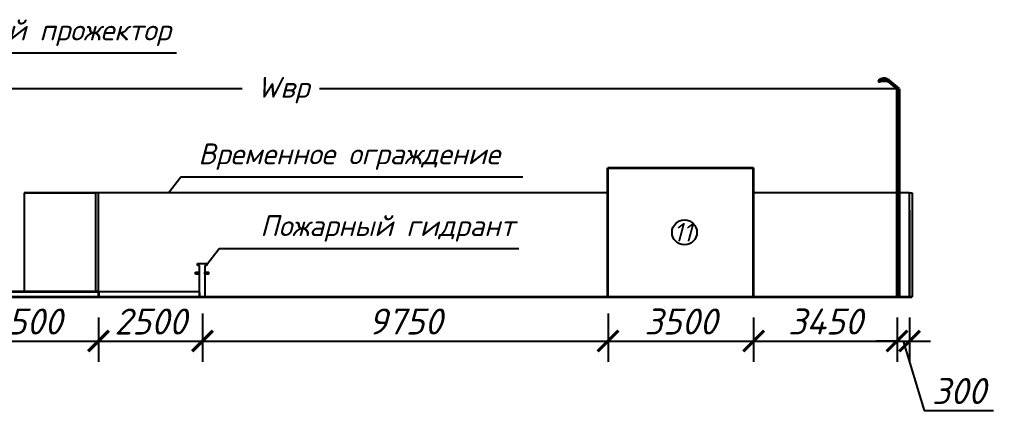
# Model space of a CAD drawing. Header units: millimetres. Extents: x -345369 to 252202, y 74562 to 424723.
# Drawn here: x -177349 to -167982, y 228342 to 232104 of the extents above; entities that cross this region are included whole.
import ezdxf

# ---------------------------------------------------------------- set-up
doc = ezdxf.new("R2010")
doc.units = ezdxf.units.MM
doc.layers.add('Оbводка', color=1, linetype='Continuous', lineweight=90)
doc.styles.get("Standard").update_dxf_attribs({"font": 'isocpeur.TTF', "oblique": 15})
doc.dimstyles.new('ss400', dxfattribs={"dimtxt": 250, "dimasz": 200, "dimexe": 200, "dimexo": 200, "dimgap": 62.5, "dimtad": 1, "dimdec": 0, "dimlfac": 4, "dimrnd": 10, "dimdsep": 46, "dimtxsty": 'Standard', "dimblk": 'ARCHTICK', "dimcen": 250, "dimdle": 200, "dimadec": 0, "dimazin": 0, "dimtfac": 1, "dimtdec": 0, "dimtmove": 1, "dimatfit": 3, "dimfxl": 1, "dimarcsym": 0})

# ---------------------------------------------------------------- blocks, each defined once
blk = doc.blocks.new('_ArchTick')
at = {"color": 0, "linetype": 'ByBlock', "const_width": 0.15}
blk.add_lwpolyline([(-0.5, -0.5), (0.5, 0.5)], dxfattribs=at)
blk = doc.blocks.new('*D656')
at = {"color": 0, "lineweight": -2, "transparency": 16777216}
for p, q in [((-176589.5, 229236.6), (-176589.5, 228810.6)), ((-177989.5, 229198.9), (-177989.5, 228810.6)), ((-178189.5, 229010.6), (-176389.5, 229010.6))]:
    blk.add_line(p, q, dxfattribs=at)
at = {"layer": 'Defpoints', "color": 0, "transparency": 16777216}
for p in [(-176589.5, 229436.6), (-177989.5, 229398.9), (-176589.5, 229010.6)]:
    blk.add_point(p, dxfattribs=at)
at = {"color": 0, "lineweight": -2, "transparency": 16777216, "xscale": 200, "yscale": 200, "zscale": 200, "rotation": 180}
blk.add_blockref('_ArchTick', (-177989.5, 229010.6), dxfattribs=at)
at = {"color": 0, "lineweight": -2, "transparency": 16777216, "xscale": 200, "yscale": 200, "zscale": 200}
blk.add_blockref('_ArchTick', (-176589.5, 229010.6), dxfattribs=at)
at = {"color": 0, "lineweight": 25, "transparency": 16777216, "insert": (-177289.5, 229198.1), "char_height": 250, "attachment_point": 5}
blk.add_mtext('3500', dxfattribs=at)
blk = doc.blocks.new('*D584')
at = {"color": 0, "lineweight": -2, "transparency": 16777216}
for p, q in [((-176589.5, 229236.6), (-176589.5, 228810.6)), ((-175589.5, 229276.6), (-175589.5, 228810.6)), ((-176789.5, 229010.6), (-175389.5, 229010.6))]:
    blk.add_line(p, q, dxfattribs=at)
at = {"layer": 'Defpoints', "color": 0, "transparency": 16777216}
for p in [(-176589.5, 229436.6), (-175589.5, 229476.6), (-175589.5, 229010.6)]:
    blk.add_point(p, dxfattribs=at)
at = {"color": 0, "lineweight": -2, "transparency": 16777216, "xscale": 200, "yscale": 200, "zscale": 200, "rotation": 180}
blk.add_blockref('_ArchTick', (-176589.5, 229010.6), dxfattribs=at)
at = {"color": 0, "lineweight": -2, "transparency": 16777216, "xscale": 200, "yscale": 200, "zscale": 200}
blk.add_blockref('_ArchTick', (-175589.5, 229010.6), dxfattribs=at)
at = {"color": 0, "lineweight": 25, "transparency": 16777216, "insert": (-176089.5, 229198.1), "char_height": 250, "attachment_point": 5}
blk.add_mtext('2500', dxfattribs=at)
blk = doc.blocks.new('*D585')
at = {"color": 0, "lineweight": -2, "transparency": 16777216}
for p, q in [((-175589.5, 229276.6), (-175589.5, 228810.6)), ((-171689.5, 229276.6), (-171689.5, 228810.6)), ((-175789.5, 229010.6), (-171489.5, 229010.6))]:
    blk.add_line(p, q, dxfattribs=at)
at = {"layer": 'Defpoints', "color": 0, "transparency": 16777216}
for p in [(-175589.5, 229476.6), (-171689.5, 229476.6), (-171689.5, 229010.6)]:
    blk.add_point(p, dxfattribs=at)
at = {"color": 0, "lineweight": -2, "transparency": 16777216, "xscale": 200, "yscale": 200, "zscale": 200, "rotation": 180}
blk.add_blockref('_ArchTick', (-175589.5, 229010.6), dxfattribs=at)
at = {"color": 0, "lineweight": -2, "transparency": 16777216, "xscale": 200, "yscale": 200, "zscale": 200}
blk.add_blockref('_ArchTick', (-171689.5, 229010.6), dxfattribs=at)
at = {"color": 0, "lineweight": 25, "transparency": 16777216, "insert": (-173639.5, 229198.1), "char_height": 250, "attachment_point": 5}
blk.add_mtext('9750', dxfattribs=at)
blk = doc.blocks.new('*D657')
at = {"color": 0, "lineweight": -2, "transparency": 16777216}
for p, q in [((-171689.5, 229236.6), (-171689.5, 228810.6)), ((-170289.5, 229236.6), (-170289.5, 228810.6)), ((-171889.5, 229010.6), (-170089.5, 229010.6))]:
    blk.add_line(p, q, dxfattribs=at)
at = {"layer": 'Defpoints', "color": 0, "transparency": 16777216}
for p in [(-171689.5, 229436.6), (-170289.5, 229436.6), (-170289.5, 229010.6)]:
    blk.add_point(p, dxfattribs=at)
at = {"color": 0, "lineweight": -2, "transparency": 16777216, "xscale": 200, "yscale": 200, "zscale": 200, "rotation": 180}
blk.add_blockref('_ArchTick', (-171689.5, 229010.6), dxfattribs=at)
at = {"color": 0, "lineweight": -2, "transparency": 16777216, "xscale": 200, "yscale": 200, "zscale": 200}
blk.add_blockref('_ArchTick', (-170289.5, 229010.6), dxfattribs=at)
at = {"color": 0, "lineweight": 25, "transparency": 16777216, "insert": (-170989.5, 229198.1), "char_height": 250, "attachment_point": 5}
blk.add_mtext('3500', dxfattribs=at)
blk = doc.blocks.new('*D588')
at = {"color": 0, "lineweight": -2, "transparency": 16777216}
for p, q in [((-170289.5, 229236.6), (-170289.5, 228810.6)), ((-168909.5, 229236.6), (-168909.5, 228810.6)), ((-170489.5, 229010.6), (-168709.5, 229010.6))]:
    blk.add_line(p, q, dxfattribs=at)
at = {"layer": 'Defpoints', "color": 0, "transparency": 16777216}
for p in [(-170289.5, 229436.6), (-168909.5, 229436.6), (-168909.5, 229010.6)]:
    blk.add_point(p, dxfattribs=at)
at = {"color": 0, "lineweight": -2, "transparency": 16777216, "xscale": 200, "yscale": 200, "zscale": 200, "rotation": 180}
blk.add_blockref('_ArchTick', (-170289.5, 229010.6), dxfattribs=at)
at = {"color": 0, "lineweight": -2, "transparency": 16777216, "xscale": 200, "yscale": 200, "zscale": 200}
blk.add_blockref('_ArchTick', (-168909.5, 229010.6), dxfattribs=at)
at = {"color": 0, "lineweight": 25, "transparency": 16777216, "insert": (-169599.5, 229198.1), "char_height": 250, "attachment_point": 5}
blk.add_mtext('3450', dxfattribs=at)
blk = doc.blocks.new('*D676')
at = {"color": 0, "lineweight": -2, "transparency": 16777216}
for p, q in [((-168909.5, 229237.1), (-168909.5, 228810.6)), ((-168789.5, 229236.6), (-168789.5, 228810.6)), ((-168909.5, 229010.6), (-169109.5, 229010.6)), ((-168909.5, 229010.6), (-168789.5, 229010.6)), ((-168909.5, 229010.6), (-168789.5, 229010.6)), ((-168849.5, 229010.6), (-168648.9, 228341.8)), ((-168789.5, 229010.6), (-168589.5, 229010.6)), ((-168648.9, 228341.8), (-167981.9, 228341.8))]:
    blk.add_line(p, q, dxfattribs=at)
at = {"layer": 'Defpoints', "color": 0, "transparency": 16777216}
for p in [(-168909.5, 229437.1), (-168789.5, 229436.6), (-168789.5, 229010.6)]:
    blk.add_point(p, dxfattribs=at)
at = {"color": 0, "lineweight": -2, "transparency": 16777216, "xscale": 200, "yscale": 200, "zscale": 200}
blk.add_blockref('_ArchTick', (-168909.5, 229010.6), dxfattribs=at)
at = {"color": 0, "lineweight": -2, "transparency": 16777216, "xscale": 200, "yscale": 200, "zscale": 200, "rotation": 180}
blk.add_blockref('_ArchTick', (-168789.5, 229010.6), dxfattribs=at)
at = {"color": 0, "lineweight": 25, "transparency": 16777216, "insert": (-168315.4, 228529.3), "char_height": 250, "attachment_point": 5}
blk.add_mtext('300', dxfattribs=at)

msp = doc.modelspace()

# ---------------------------------------------------------------- linework, layer by layer
at = {"lineweight": 25}
for p, q in [((-179130.239137, 231781.432183), (-175839.002329, 231781.432183)), ((-175208.802404, 231437.071854), (-186280.583753, 231437.071854)), ((-168912.895004, 231437.071854), (-174462.98065, 231437.071854)), ((-175916.739996, 230437.03696), (-175798.398132, 230589.824342)), ((-175798.398132, 230589.824342), (-172507.161325, 230589.824342)), ((-171689.526571, 230437.073078), (-177304.534778, 230437.025102)), ((-177304.534778, 230437.025102), (-176619.534778, 230437.030955)), ((-177304.534778, 230437.025102), (-177304.534778, 229487.617394)), ((-176619.534778, 230437.030784), (-176619.528128, 229487.617394)), ((-176589.526571, 229476.554229), (-176589.534778, 230437.031211)), ((-168789.526571, 230437.073078), (-170289.526571, 230437.073078)), ((-168789.526571, 229437.073078), (-168789.526571, 230437.073078)), ((-168789.526571, 230437.073078), (-168764.526571, 230437.073078)), ((-168764.526571, 230437.073078), (-168764.526571, 230316.554229)), ((-168789.526571, 229436.554229), (-168789.526571, 230316.554229)), ((-168789.526571, 230269.393853), (-168789.526571, 229436.554229)), ((-168764.526571, 230316.554229), (-168764.526571, 229437.073384)), ((-175548.006828, 229746.554229), (-175429.664964, 229899.341611)), ((-175429.664964, 229899.341611), (-172547.382404, 229899.341611)), ((-175638.006828, 229736.554229), (-175638.006828, 229756.554229)), ((-175638.006828, 229756.554229), (-175568.006828, 229756.554229)), ((-175618.006828, 229736.554229), (-175638.006828, 229736.554229)), ((-175618.006828, 229436.554229), (-175618.006828, 229736.554229)), ((-175568.006828, 229756.554229), (-175548.006828, 229756.554229)), ((-175568.006828, 229736.554229), (-175568.006828, 229436.554229)), ((-175548.006828, 229736.554229), (-175568.006828, 229736.554229)), ((-175548.006828, 229756.554229), (-175548.006828, 229736.554229)), ((-168889.526571, 229742.030013), (-168889.522838, 229437.071854)), ((-175658.006828, 229652.383763), (-175658.006828, 229672.383763)), ((-175658.006828, 229672.383763), (-175618.006828, 229672.383763)), ((-175618.006828, 229652.383763), (-175658.006828, 229652.383763)), ((-175568.006828, 229652.383763), (-175568.006828, 229672.383763)), ((-175568.006828, 229672.383763), (-175528.006828, 229672.383763)), ((-175528.006828, 229652.383763), (-175568.006828, 229652.383763)), ((-175528.006828, 229652.383763), (-175528.006828, 229672.383763)), ((-176589.526666, 229487.617394), (-175618.006922, 229487.617394)), ((-175618.006828, 229476.554229), (-175618.006828, 229436.554229)), ((-171689.526571, 229476.554229), (-171689.526571, 229436.554229)), ((-171689.526571, 229436.554229), (-170609.526571, 229436.554229)), ((-171689.526571, 229436.554229), (-170289.526571, 229436.554229))]:
    msp.add_line(p, q, dxfattribs=at)
at = {"color": 0, "linetype": 'Continuous', "lineweight": 40}
for p, q in [((-168984.55961, 231513.674421), (-168990.42251, 231506.614672)), ((-168906.683259, 231437.071854), (-168989.682994, 231506.000528)), ((-168891.825141, 231437.071854), (-168984.55961, 231513.674421)), ((-168887.895004, 231437.071854), (-168912.895004, 231437.071854))]:
    msp.add_line(p, q, dxfattribs=at)
at = {"lineweight": 40}
for p, q in [((-168887.895004, 231437.071854), (-168912.895004, 231437.071854)), ((-168887.895004, 231437.071854), (-168912.895004, 231437.071854)), ((-168909.522838, 231437.071854), (-168909.522838, 229437.071854)), ((-168889.522838, 229437.071854), (-168889.522838, 231437.071854))]:
    msp.add_line(p, q, dxfattribs=at)
at = {"lineweight": 20}
msp.add_line((-168895.395004, 231437.071854), (-168905.395004, 231437.071854), dxfattribs=at)
at = {"lineweight": 35}
for p, q in [((-171689.526571, 229436.554229), (-171689.526571, 230676.554229)), ((-171689.526571, 230676.554229), (-170289.526571, 230676.554229)), ((-170289.526571, 229436.554229), (-170289.526571, 230676.554229)), ((-211171.878104, 229436.554229), (-168764.526571, 229437.073384)), ((-179189.526571, 229487.617394), (-176589.526571, 229487.617394)), ((-176589.526666, 229487.617394), (-176589.526571, 229436.554229))]:
    msp.add_line(p, q, dxfattribs=at)
at = {"color": 0, "linetype": 'Continuous', "lineweight": 40}
for centre, radius, start, end in [((-169034.875041, 231467.228405), 68.472123, 42.7299839439, 147.5637436711), ((-169038.04639, 231370.886379), 143.840896, 70.6652223361, 112.3159450388)]:
    msp.add_arc(centre, radius, start, end, dxfattribs=at)
at = {"layer": 'Оbводка', "color": 0, "lineweight": -2}
msp.add_circle((-170953.84851, 230055.236645), 120, dxfattribs=at)

# ---------------------------------------------------------------- texts
at = {"lineweight": 40, "char_height": 200, "attachment_point": 5}
for s, insert, width in [('Стационарный прожектор', (-177510.54364, 231975.377523), 3580.57475105), ('Wвр', (-174813.076035, 231424.460126), 1600), ('Временное ограждение', (-174178.702636, 230783.769682), 3580.57475105), ('Пожарный гидрант', (-173809.969468, 230093.286951), 3580.57475105)]:
    msp.add_mtext(s, dxfattribs=dict(at, insert=insert, width=width))
at = {"insert": (-170971.077011, 230057.147009), "char_height": 180, "width": 1600, "attachment_point": 5}
msp.add_mtext('11', dxfattribs=at)

# ---------------------------------------------------------------- dimensions: what is measured, and where the dimension line sits
at = {"lineweight": 25}
for base, p1, p2, text, picture, middle in [((-176589.526571, 229010.573529), (-177989.526571, 229398.909697), (-176589.526571, 229436.554229), '3500', '*D656', (-177289.526571, 229198.073529)), ((-175589.526571, 229010.573529), (-176589.526571, 229436.554229), (-175589.526571, 229476.554229), '2500', '*D584', (-176089.526571, 229198.073529)), ((-171689.526571, 229010.573529), (-175589.526571, 229476.554229), (-171689.526571, 229476.554229), '9750', '*D585', (-173639.526571, 229198.073529)), ((-170289.526571, 229010.573529), (-171689.526571, 229436.554229), (-170289.526571, 229436.554229), '3500', '*D657', (-170989.526571, 229198.073529)), ((-168909.522838, 229010.573529), (-170289.526571, 229436.554229), (-168909.522838, 229436.554229), '3450', '*D588', (-169599.524705, 229198.073529)), ((-168789.526571, 229010.573529), (-168909.522838, 229437.071854), (-168789.526571, 229436.554229), '300', '*D676', (-168586.399705, 228529.323529))]:
    dim = msp.add_linear_dim(base=base, p1=p1, p2=p2, text=text, dimstyle='ss400', dxfattribs=at)
    dim.commit()
    dim.dimension.update_dxf_attribs({"geometry": picture, "text_midpoint": middle})

doc.saveas('drawing.dxf')
